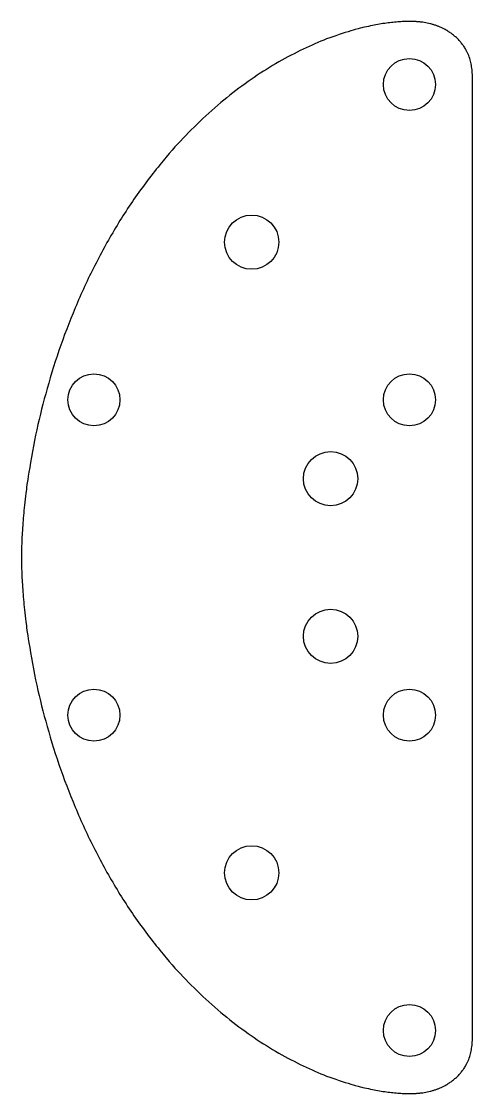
# Model space of a CAD drawing. Header units: inches. Extents: x -0.98 to 0.45, y -3.7 to -0.3.
import ezdxf

# ---------------------------------------------------------------- set-up
doc = ezdxf.new("R2010")
doc.units = ezdxf.units.IN
doc.header["$MEASUREMENT"] = 0

msp = doc.modelspace()

# ---------------------------------------------------------------- linework, layer by layer
msp.add_line((0.45, -3.5), (0.45, -0.5))
for centre, radius in [((0.25, -0.5), 0.0825), ((-0.25, -1), 0.086), ((-0.75, -1.5), 0.0825), ((0.25, -1.5), 0.0825), ((0, -1.75), 0.086), ((0, -2.25), 0.086), ((-0.75, -2.5), 0.0825), ((0.25, -2.5), 0.0825), ((-0.25, -3), 0.086), ((0.25, -3.5), 0.0825)]:
    msp.add_circle(centre, radius)
for points in [[(0.25, -0.3), (-0.0481, -0.3), (-0.8325, -0.5825), (-0.9797, -1.6584), (-0.9797, -2)], [(0.45, -0.5), (0.45, -0.4595), (0.45, -0.3784), (0.3716, -0.3104), (0.2905, -0.3), (0.25, -0.3)], [(-0.9797, -2), (-0.9797, -2.3416), (-0.8325, -3.4175), (-0.0481, -3.7), (0.25, -3.7)], [(0.25, -3.7), (0.2905, -3.7), (0.3716, -3.6896), (0.45, -3.6216), (0.45, -3.5405), (0.45, -3.5)]]:
    msp.add_open_spline(points, degree=4)

doc.saveas('drawing.dxf')
